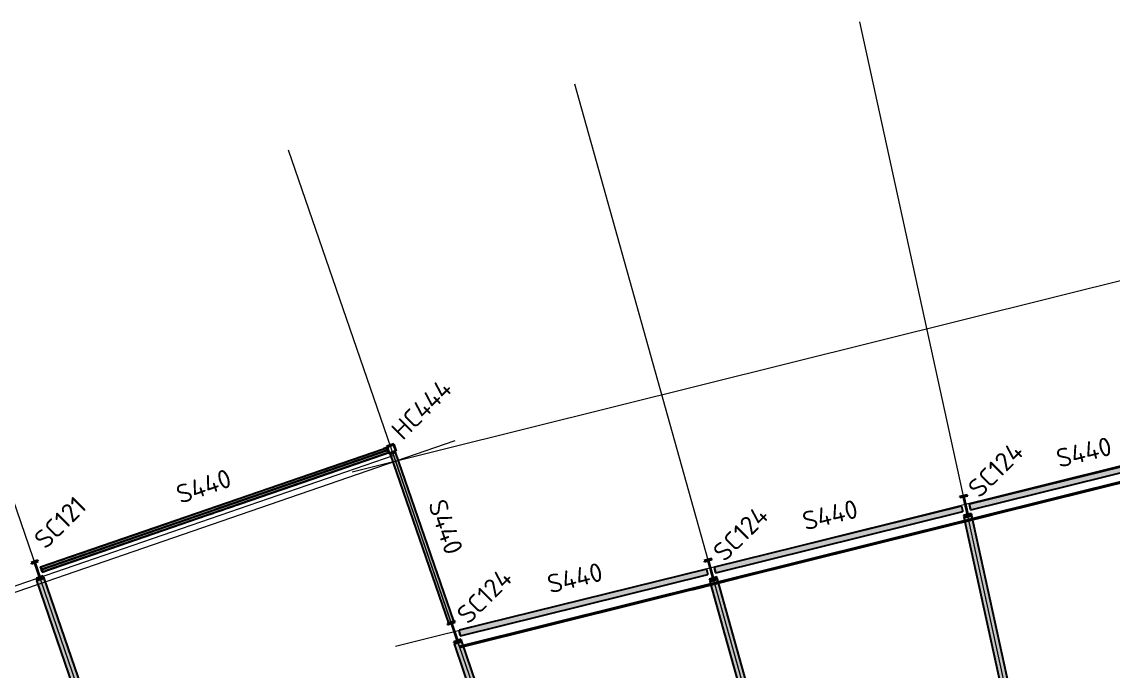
# Model space of a CAD drawing. Header units: millimetres. Extents: x 665 to 191693, y 5858 to 4040956.
# Drawn here: x 131713 to 160881, y 3988103 to 4005451 of the extents above; entities that cross this region are included whole.
import ezdxf

# ---------------------------------------------------------------- set-up
doc = ezdxf.new("R2010")
doc.units = ezdxf.units.MM
doc.linetypes.add('Dash', pattern=[7, 5, -2])
for name, color, linetype, lineweight in [('A-270-M_ROOF', 132, 'Continuous', 13), ('S-280-A_COLUMN', 171, 'Continuous', 18), ('S-280-A_STRUCT_FRAME', 2, 'Continuous', 18), ('S-280-M_COLUMN', 52, 'Continuous', 13), ('S-280-M_STRUCT_FRAME', 12, 'Continuous', 13), ('Z-030-M_GRID', 191, 'Continuous', 13)]:
    doc.layers.add(name, color=color, linetype=linetype, lineweight=lineweight)
doc.styles.add('ISOCPEUR_3', font='isocpeur.ttf', dxfattribs={"height": 500})

# ---------------------------------------------------------------- blocks, each defined once
blk = doc.blocks.new('25021-APA-ZZ-ZZ-M3-AR-000001_V3_rvt-2-S6_001 - LOWER ROOF FRAMING - PART 2')
at = {"layer": 'A-270-M_ROOF', "color": 253, "lineweight": 5}
for p, q in [((-2341105, 3993863), (-2397972, 3974281)), ((-2339351, 3988771), (-2341105, 3993863)), ((-2318920, 3993863), (-2339351, 3988771))]:
    blk.add_line(p, q, dxfattribs=at)
blk = doc.blocks.new('NRP_Column-Steel-UB - SC121 - 460UB67_1-4110092-S6_001 - LOWER ROOF FRAMING - PART 2')
at = {"layer": 'S-280-M_COLUMN', "lineweight": 35}
for p, q in [((95, 453.8), (-95, 453.8)), ((-95, 453.8), (-95, 441.1)), ((-95, 441.1), (-15.65, 441.1)), ((-4.25, 429.7), (-4.25, 24.1)), ((4.25, 24.1), (4.25, 429.7)), ((15.65, 441.1), (95, 441.1)), ((95, 441.1), (95, 453.8)), ((-15.65, 12.7), (-95, 12.7)), ((-95, 12.7), (-95, 0)), ((-95, 0), (95, 0)), ((95, 12.7), (15.65, 12.7)), ((95, 0), (95, 12.7))]:
    blk.add_line(p, q, dxfattribs=at)
for centre, start, end in [((-15.65, 429.7), 0, 90), ((-15.65, 429.7), 0, 90), ((15.65, 429.7), 90, 180), ((15.65, 429.7), 90, 180), ((-15.65, 24.1), 270, 0), ((-15.65, 24.1), 270, 0), ((15.65, 24.1), 180, 270), ((15.65, 24.1), 180, 270)]:
    blk.add_arc(centre, 11.4, start, end, dxfattribs=at)
blk = doc.blocks.new('NRP_Column-Steel-UB - SC124 - 530UB82_0-4039992-S6_001 - LOWER ROOF FRAMING - PART 2')
at = {"layer": 'S-280-M_COLUMN', "lineweight": 35}
for p, q in [((104.5, 528.2), (-104.5, 528.2)), ((-104.5, 528.2), (-104.5, 515)), ((-104.5, 515), (-18.8, 515)), ((-4.8, 501), (-4.8, 27.2)), ((4.8, 27.2), (4.8, 501)), ((18.8, 515), (104.5, 515)), ((104.5, 515), (104.5, 528.2)), ((-18.8, 13.2), (-104.5, 13.2)), ((-104.5, 13.2), (-104.5, 0)), ((-104.5, 0), (104.5, 0)), ((104.5, 13.2), (18.8, 13.2)), ((104.5, 0), (104.5, 13.2))]:
    blk.add_line(p, q, dxfattribs=at)
for centre, start, end in [((-18.8, 501), 0, 90), ((-18.8, 501), 0, 90), ((18.8, 501), 90, 180), ((18.8, 501), 90, 180), ((-18.8, 27.2), 270, 0), ((-18.8, 27.2), 270, 0), ((18.8, 27.2), 180, 270), ((18.8, 27.2), 180, 270)]:
    blk.add_arc(centre, 14, start, end, dxfattribs=at)
blk = doc.blocks.new('NRP_Column-Steel-UB - SC124 - 530UB82_0-4065242-S6_001 - LOWER ROOF FRAMING - PART 2')
at = {"layer": 'S-280-M_COLUMN', "lineweight": 35}
for p, q in [((104.5, 264.1), (-104.5, 264.1)), ((-104.5, 264.1), (-104.5, 250.9)), ((-104.5, 250.9), (-18.8, 250.9)), ((-4.8, 236.9), (-4.8, -236.9)), ((4.8, -236.9), (4.8, 236.9)), ((18.8, 250.9), (104.5, 250.9)), ((104.5, 250.9), (104.5, 264.1)), ((-18.8, -250.9), (-104.5, -250.9)), ((-104.5, -250.9), (-104.5, -264.1)), ((-104.5, -264.1), (104.5, -264.1)), ((104.5, -250.9), (18.8, -250.9)), ((104.5, -264.1), (104.5, -250.9))]:
    blk.add_line(p, q, dxfattribs=at)
for centre, start, end in [((-18.8, 236.9), 0, 90), ((-18.8, 236.9), 0, 90), ((18.8, 236.9), 90, 180), ((18.8, 236.9), 90, 180), ((-18.8, -236.9), 270, 0), ((-18.8, -236.9), 270, 0), ((18.8, -236.9), 180, 270), ((18.8, -236.9), 180, 270)]:
    blk.add_arc(centre, 14, start, end, dxfattribs=at)
blk = doc.blocks.new('NRP_Column-Steel-UB - SC124 - 530UB82_0-4039852-S6_001 - LOWER ROOF FRAMING - PART 2')
at = {"layer": 'S-280-M_COLUMN', "lineweight": 35}
for p, q in [((104.5, 264.1), (-104.5, 264.1)), ((-104.5, 264.1), (-104.5, 250.9)), ((-104.5, 250.9), (-18.8, 250.9)), ((-4.8, 236.9), (-4.8, -236.9)), ((4.8, -236.9), (4.8, 236.9)), ((18.8, 250.9), (104.5, 250.9)), ((104.5, 250.9), (104.5, 264.1)), ((-18.8, -250.9), (-104.5, -250.9)), ((-104.5, -250.9), (-104.5, -264.1)), ((-104.5, -264.1), (104.5, -264.1)), ((104.5, -250.9), (18.8, -250.9)), ((104.5, -264.1), (104.5, -250.9))]:
    blk.add_line(p, q, dxfattribs=at)
for centre, start, end in [((-18.8, 236.9), 0, 90), ((-18.8, 236.9), 0, 90), ((18.8, 236.9), 90, 180), ((18.8, 236.9), 90, 180), ((-18.8, -236.9), 270, 0), ((-18.8, -236.9), 270, 0), ((18.8, -236.9), 180, 270), ((18.8, -236.9), 180, 270)]:
    blk.add_arc(centre, 14, start, end, dxfattribs=at)
blk = doc.blocks.new('NRP_Column-Steel-SHS - HC444 - 200x200x6_0SHS-4070561-S6_001 - LOWER ROOF FRAMING - PART 2')
at = {"layer": 'S-280-M_COLUMN', "lineweight": 35}
for p, q in [((100, 100), (-100, 100)), ((-100, 100), (-100, -100)), ((-94, -94), (-94, 94)), ((-94, 94), (94, 94)), ((94, 94), (94, -94)), ((100, -100), (100, 100)), ((-100, -100), (100, -100)), ((94, -94), (-94, -94))]:
    blk.add_line(p, q, dxfattribs=at)
blk = doc.blocks.new('NRP_Framing-Steel-Purlin Z - G914 - EZ250-15-4087536-S6_001 - LOWER ROOF FRAMING - PART 2')
at = {"layer": 'S-280-M_STRUCT_FRAME', "color": 150, "lineweight": 35}
for p, q in [((-2339356, 3988741), (-2331949, 3990587)), ((-2331949, 3990587), (-2331852, 3990611))]:
    blk.add_line(p, q, dxfattribs=at)
blk = doc.blocks.new('NRP_Framing-Steel-Purlin Z - G914 - EZ250-15-4087887-S6_001 - LOWER ROOF FRAMING - PART 2')
at = {"layer": 'S-280-M_STRUCT_FRAME', "color": 150, "lineweight": 35}
for p, q in [((-2325059, 3992304), (-2318916, 3993835)), ((-2326321, 3991990), (-2325157, 3992280)), ((-2326418, 3991966), (-2326321, 3991990))]:
    blk.add_line(p, q, dxfattribs=at)
blk = doc.blocks.new('NRP_Framing-Steel-Purlin Z - G914 - EZ250-15-4087888-S6_001 - LOWER ROOF FRAMING - PART 2')
at = {"layer": 'S-280-M_STRUCT_FRAME', "color": 150, "lineweight": 35}
for p, q in [((-2331852, 3990611), (-2325156, 3992280)), ((-2325156, 3992280), (-2325059, 3992304)), ((-2333113, 3990297), (-2331949, 3990587)), ((-2333210, 3990273), (-2333113, 3990297))]:
    blk.add_line(p, q, dxfattribs=at)
blk = doc.blocks.new('NRP_Framing-Steel-SHS - S440 - 150x150x5_0SHS-3901658-S6_001 - LOWER ROOF FRAMING - PART 2')
at = {"layer": 'S-280-M_STRUCT_FRAME', "linetype": 'Dash', "lineweight": 25}
for p, q in [((4798, 70), (-4887, 70)), ((4892, 70), (4798, 70)), ((-4798, -70), (-4887, -70)), ((4892, -70), (-4798, -70))]:
    blk.add_line(p, q, dxfattribs=at)
blk = doc.blocks.new('NRP_Framing-Steel-SHS - S440 - 150x150x5_0SHS-3904750-S6_001 - LOWER ROOF FRAMING - PART 2')
at = {"layer": 'S-280-M_STRUCT_FRAME', "linetype": 'Dash', "lineweight": 25}
for points in [[(-2339322, 3989048), (-2332707, 3990681), (-2332743, 3990827), (-2339358, 3989194)], [(-2339357, 3989189), (-2339357, 3989189), (-2339324, 3989053), (-2339323, 3989053)]]:
    blk.add_hatch(color=256, dxfattribs=at).paths.add_polyline_path(points)
at = {"layer": 'S-280-M_STRUCT_FRAME', "lineweight": 25}
for p, q in [((-2332743, 3990827), (-2339358, 3989194)), ((-2332743, 3990827), (-2332707, 3990681)), ((-2339322, 3989048), (-2332707, 3990681)), ((-2339358, 3989194), (-2339358, 3989194)), ((-2339358, 3989194), (-2339357, 3989189)), ((-2339322, 3989048), (-2339358, 3989194)), ((-2339324, 3989053), (-2339357, 3989189)), ((-2339357, 3989189), (-2339357, 3989189)), ((-2339324, 3989053), (-2339322, 3989048)), ((-2339323, 3989053), (-2339324, 3989053)), ((-2339322, 3989048), (-2339322, 3989048))]:
    blk.add_line(p, q, dxfattribs=at)
at = {"layer": 'S-280-M_STRUCT_FRAME', "linetype": 'Dash', "lineweight": 25}
for p, q in [((-2339358, 3989194), (-2339358, 3989194)), ((-2339322, 3989048), (-2339322, 3989048))]:
    blk.add_line(p, q, dxfattribs=at)
blk = doc.blocks.new('NRP_Framing-Steel-SHS - S440 - 150x150x5_0SHS-4039853-S6_001 - LOWER ROOF FRAMING - PART 2')
at = {"layer": 'S-280-M_STRUCT_FRAME', "linetype": 'Dash', "lineweight": 25}
for points in [[(-2325683, 3992416), (-2319137, 3994032), (-2319173, 3994177), (-2325719, 3992561)], [(-2325718, 3992556), (-2325718, 3992556), (-2325685, 3992420), (-2325684, 3992420)]]:
    blk.add_hatch(color=256, dxfattribs=at).paths.add_polyline_path(points)
at = {"layer": 'S-280-M_STRUCT_FRAME', "lineweight": 25}
for p, q in [((-2319173, 3994177), (-2325719, 3992561)), ((-2325683, 3992416), (-2319137, 3994032)), ((-2319173, 3994177), (-2319137, 3994032)), ((-2325719, 3992561), (-2325720, 3992561)), ((-2325720, 3992561), (-2325718, 3992556)), ((-2325683, 3992416), (-2325719, 3992561)), ((-2325685, 3992420), (-2325718, 3992556)), ((-2325718, 3992556), (-2325718, 3992556)), ((-2325685, 3992420), (-2325684, 3992415)), ((-2325684, 3992420), (-2325685, 3992420)), ((-2325684, 3992415), (-2325683, 3992416))]:
    blk.add_line(p, q, dxfattribs=at)
at = {"layer": 'S-280-M_STRUCT_FRAME', "linetype": 'Dash', "lineweight": 25}
for p, q in [((-2325720, 3992561), (-2325719, 3992561)), ((-2325684, 3992415), (-2325683, 3992416))]:
    blk.add_line(p, q, dxfattribs=at)
blk = doc.blocks.new('NRP_Framing-Steel-SHS - S440 - 150x150x5_0SHS-4065243-S6_001 - LOWER ROOF FRAMING - PART 2')
at = {"layer": 'S-280-M_STRUCT_FRAME', "linetype": 'Dash', "lineweight": 25}
for points in [[(-2325927, 3992510), (-2332534, 3990878), (-2332498, 3990733), (-2325891, 3992364)], [(-2332533, 3990874), (-2332534, 3990873), (-2332500, 3990738), (-2332500, 3990738)]]:
    blk.add_hatch(color=256, dxfattribs=at).paths.add_polyline_path(points)
at = {"layer": 'S-280-M_STRUCT_FRAME', "lineweight": 25}
for p, q in [((-2325927, 3992510), (-2332534, 3990878)), ((-2325927, 3992510), (-2325891, 3992364)), ((-2332498, 3990733), (-2325891, 3992364)), ((-2332534, 3990878), (-2332535, 3990878)), ((-2332535, 3990878), (-2332534, 3990873)), ((-2332498, 3990733), (-2332534, 3990878)), ((-2332534, 3990873), (-2332533, 3990874)), ((-2332500, 3990738), (-2332534, 3990873)), ((-2332500, 3990738), (-2332499, 3990733)), ((-2332500, 3990738), (-2332500, 3990738)), ((-2332499, 3990733), (-2332498, 3990733))]:
    blk.add_line(p, q, dxfattribs=at)
at = {"layer": 'S-280-M_STRUCT_FRAME', "linetype": 'Dash', "lineweight": 25}
for p, q in [((-2332535, 3990878), (-2332534, 3990878)), ((-2332499, 3990733), (-2332498, 3990733))]:
    blk.add_line(p, q, dxfattribs=at)
blk = doc.blocks.new('NRP_Framing-Steel-EA - WB725 - 75x75x8EA-3966838-S6_001 - LOWER ROOF FRAMING - PART 2')
at = {"layer": 'S-280-M_STRUCT_FRAME', "linetype": 'Dash', "lineweight": 25}
for points in [[(-2350519, 3990828), (-2341359, 3993982), (-2341381, 3994045), (-2350541, 3990891), (-2350520, 3990829)], [(-2350491, 3990829), (-2341272, 3994005), (-2341274, 3994011), (-2350494, 3990837)], [(-2350520, 3990819), (-2350491, 3990829), (-2350494, 3990837), (-2350519, 3990828), (-2350541, 3990891), (-2350544, 3990890)]]:
    blk.add_hatch(color=256, dxfattribs=at).paths.add_polyline_path(points)
at = {"layer": 'S-280-M_STRUCT_FRAME', "lineweight": 25}
for p, q in [((-2350541, 3990891), (-2341381, 3994045)), ((-2350494, 3990837), (-2341274, 3994011)), ((-2341274, 3994011), (-2341271, 3994004)), ((-2350491, 3990829), (-2345893, 3992412)), ((-2350541, 3990891), (-2350544, 3990890)), ((-2350544, 3990890), (-2350520, 3990819)), ((-2350519, 3990828), (-2350541, 3990891)), ((-2350520, 3990819), (-2350491, 3990829)), ((-2350494, 3990837), (-2350519, 3990828)), ((-2350491, 3990829), (-2350494, 3990837))]:
    blk.add_line(p, q, dxfattribs=at)
at = {"layer": 'S-280-M_STRUCT_FRAME', "linetype": 'Dash', "lineweight": 25}
blk.add_line((-2341322, 3994066), (-2341300, 3994002), dxfattribs=at)
blk = doc.blocks.new('NRP_Framing-Steel-EA - WB725 - 75x75x8EA-3967728-S6_001 - LOWER ROOF FRAMING - PART 2')
at = {"layer": 'S-280-M_STRUCT_FRAME', "linetype": 'Dash', "lineweight": 25}
for points in [[(-2350517, 3990812), (-2341297, 3993986), (-2341300, 3993994), (-2350519, 3990818)], [(-2350405, 3990779), (-2341250, 3993932), (-2341272, 3993995), (-2350427, 3990843), (-2350417, 3990812)], [(-2341250, 3993932), (-2341247, 3993933), (-2341271, 3994004), (-2341300, 3993994), (-2341297, 3993986), (-2341272, 3993995)]]:
    blk.add_hatch(color=256, dxfattribs=at).paths.add_polyline_path(points)
at = {"layer": 'S-280-M_STRUCT_FRAME', "lineweight": 25}
for p, q in [((-2341297, 3993986), (-2350517, 3990812)), ((-2341300, 3993994), (-2345893, 3992412)), ((-2341271, 3994004), (-2341300, 3993994)), ((-2341300, 3993994), (-2341297, 3993986)), ((-2341297, 3993986), (-2341272, 3993995)), ((-2341272, 3993995), (-2341250, 3993932)), ((-2341247, 3993933), (-2341271, 3994004)), ((-2341250, 3993932), (-2350405, 3990779)), ((-2341250, 3993932), (-2341247, 3993933)), ((-2350517, 3990812), (-2350520, 3990819))]:
    blk.add_line(p, q, dxfattribs=at)
at = {"layer": 'S-280-M_STRUCT_FRAME', "linetype": 'Dash', "lineweight": 25}
blk.add_line((-2350470, 3990757), (-2350491, 3990820), dxfattribs=at)

msp = doc.modelspace()

# ---------------------------------------------------------------- hatches: boundary and pattern name
at = {"layer": 'S-280-M_STRUCT_FRAME', "lineweight": 5}
h = msp.add_hatch(color=256, dxfattribs=at)
h.paths.add_polyline_path([(132263, 3990749), (132352, 3990779), (132330, 3990843), (132241, 3990812)])
h.paths.add_polyline_path([(141398, 3993982), (141482, 3994011), (141460, 3994074), (141376, 3994045), (141394, 3993994)])
at = {"layer": 'S-280-M_STRUCT_FRAME'}
h = msp.add_hatch(color=256, dxfattribs=at)
h.paths.add_polyline_path([(141560, 3993902), (141702, 3993950), (141699, 3993958), (141557, 3993909)])
h.paths.add_polyline_path([(141565, 3993903), (141562, 3993910), (141695, 3993956), (141697, 3993949)])
at = {"layer": 'S-280-M_STRUCT_FRAME', "lineweight": 5}
for points in [[(141560, 3993902), (143114, 3989388), (143256, 3989437), (141702, 3993950)], [(141565, 3993903), (141696, 3993950), (141695, 3993956), (141563, 3993909)], [(156901, 3992206), (156998, 3992229), (156993, 3992252), (156896, 3992231)], [(159267, 3981385), (159471, 3981429), (157105, 3992250), (156901, 3992205), (158446, 3985140)], [(157008, 3992229), (157105, 3992252), (157100, 3992276), (157003, 3992252), (157003, 3992250)], [(132116, 3990523), (132210, 3990556), (132201, 3990581), (132107, 3990548)], [(136102, 3978946), (136300, 3979014), (132314, 3990591), (132116, 3990523), (134431, 3983800)], [(132219, 3990559), (132313, 3990591), (132305, 3990616), (132211, 3990584), (132212, 3990581)], [(150106, 3990502), (150202, 3990529), (150195, 3990554), (150099, 3990527)], [(152856, 3980697), (153057, 3980753), (150307, 3990558), (150106, 3990501), (151610, 3985140)], [(150211, 3990532), (150307, 3990559), (150300, 3990584), (150204, 3990557), (150205, 3990554)], [(143275, 3988830), (143369, 3988862), (143361, 3988887), (143267, 3988854)], [(146316, 3979998), (146514, 3980066), (143473, 3988897), (143275, 3988829), (144546, 3985140)], [(143379, 3988865), (143473, 3988898), (143464, 3988922), (143370, 3988890), (143371, 3988887)]]:
    msp.add_hatch(color=256, dxfattribs=at).paths.add_polyline_path(points)
at = {"layer": 'S-280-M_STRUCT_FRAME'}
h = msp.add_hatch(color=256, dxfattribs=at)
h.paths.add_polyline_path([(157008, 3992229), (157002, 3992254), (156993, 3992252), (156999, 3992227)])
h.paths.add_polyline_path([(157105, 3992250), (157105, 3992250), (157008, 3992229)])
h = msp.add_hatch(color=256, dxfattribs=at)
h.paths.add_polyline_path([(132219, 3990559), (132211, 3990584), (132201, 3990581), (132210, 3990556)])
h.paths.add_polyline_path([(132314, 3990591), (132313, 3990591), (132219, 3990559)])
h = msp.add_hatch(color=256, dxfattribs=at)
h.paths.add_polyline_path([(150211, 3990532), (150204, 3990557), (150195, 3990554), (150202, 3990529)])
h.paths.add_polyline_path([(150307, 3990558), (150307, 3990559), (150211, 3990532)])
h = msp.add_hatch(color=256, dxfattribs=at)
h.paths.add_polyline_path([(143379, 3988865), (143370, 3988890), (143361, 3988887), (143369, 3988862)])
h.paths.add_polyline_path([(143473, 3988897), (143473, 3988898), (143379, 3988865)])

# ---------------------------------------------------------------- linework, layer by layer
at = {"layer": 'S-280-M_STRUCT_FRAME', "lineweight": 25}
for p, q in [((141460, 3994074), (141376, 3994045)), ((141460, 3994074), (141482, 3994011)), ((141699, 3993958), (141557, 3993909)), ((141702, 3993950), (141699, 3993958)), ((141557, 3993909), (141560, 3993902)), ((141560, 3993902), (141702, 3993950)), ((141560, 3993902), (143114, 3989388)), ((141562, 3993910), (141695, 3993956)), ((141565, 3993903), (141562, 3993910)), ((141697, 3993949), (141565, 3993903)), ((141695, 3993956), (141697, 3993949)), ((143256, 3989437), (141702, 3993950)), ((157100, 3992276), (156895, 3992232)), ((156895, 3992232), (156896, 3992231)), ((156896, 3992231), (156993, 3992252)), ((156896, 3992231), (156901, 3992206)), ((156901, 3992205), (157105, 3992250)), ((156999, 3992227), (156901, 3992206)), ((156993, 3992252), (156999, 3992227)), ((157002, 3992254), (157100, 3992276)), ((157008, 3992229), (157002, 3992254)), ((157105, 3992250), (157008, 3992229)), ((157100, 3992276), (157100, 3992276)), ((157105, 3992250), (157100, 3992276)), ((157105, 3992250), (157105, 3992250)), ((159471, 3981429), (157105, 3992250)), ((156901, 3992206), (156901, 3992205)), ((159267, 3981385), (156901, 3992205)), ((132263, 3990749), (132241, 3990812)), ((132263, 3990749), (132352, 3990779)), ((132305, 3990617), (132107, 3990549)), ((132107, 3990548), (132201, 3990581)), ((132107, 3990549), (132107, 3990548)), ((132107, 3990548), (132116, 3990523)), ((132116, 3990523), (132314, 3990591)), ((132210, 3990556), (132116, 3990523)), ((132116, 3990523), (132116, 3990523)), ((136102, 3978946), (132116, 3990523)), ((132201, 3990581), (132210, 3990556)), ((132211, 3990584), (132305, 3990616)), ((132219, 3990559), (132211, 3990584)), ((132313, 3990591), (132219, 3990559)), ((132305, 3990616), (132305, 3990617)), ((132313, 3990591), (132305, 3990616)), ((132314, 3990591), (132313, 3990591)), ((136300, 3979014), (132314, 3990591)), ((150300, 3990584), (150098, 3990528)), ((150098, 3990528), (150099, 3990527)), ((150099, 3990527), (150195, 3990554)), ((150099, 3990527), (150106, 3990502)), ((150106, 3990501), (150307, 3990558)), ((150202, 3990529), (150106, 3990502)), ((150106, 3990502), (150106, 3990501)), ((152856, 3980697), (150106, 3990501)), ((150195, 3990554), (150202, 3990529)), ((150204, 3990557), (150300, 3990584)), ((150211, 3990532), (150204, 3990557)), ((150307, 3990559), (150211, 3990532)), ((150300, 3990584), (150300, 3990584)), ((150307, 3990559), (150300, 3990584)), ((150307, 3990558), (150307, 3990559)), ((153057, 3980753), (150307, 3990558)), ((143256, 3989437), (143114, 3989388)), ((143464, 3988923), (143266, 3988855)), ((143266, 3988855), (143267, 3988854)), ((143267, 3988854), (143361, 3988887)), ((143267, 3988854), (143275, 3988830)), ((143275, 3988829), (143473, 3988897)), ((143369, 3988862), (143275, 3988830)), ((143275, 3988830), (143275, 3988829)), ((146316, 3979998), (143275, 3988829)), ((143361, 3988887), (143369, 3988862)), ((143370, 3988890), (143464, 3988922)), ((143379, 3988865), (143370, 3988890)), ((143473, 3988898), (143379, 3988865)), ((143464, 3988922), (143464, 3988923)), ((143473, 3988898), (143464, 3988922)), ((143473, 3988897), (143473, 3988898)), ((146514, 3980066), (143473, 3988897))]:
    msp.add_line(p, q, dxfattribs=at)
at = {"layer": 'S-280-M_STRUCT_FRAME', "linetype": 'Dash', "lineweight": 25}
for p, q in [((141482, 3994011), (141509, 3993932)), ((141507, 3993932), (141509, 3993932)), ((141565, 3993903), (141565, 3993903)), ((141697, 3993949), (141697, 3993949)), ((157008, 3992229), (157008, 3992229)), ((132216, 3990891), (132214, 3990890)), ((132241, 3990812), (132214, 3990890)), ((132219, 3990559), (132219, 3990559)), ((150211, 3990532), (150211, 3990532)), ((143379, 3988865), (143379, 3988865))]:
    msp.add_line(p, q, dxfattribs=at)
at = {"layer": 'Z-030-M_GRID'}
for p, q in [((162650, 3966404), (154112, 4005451)), ((156867, 3966781), (146489, 4003784)), ((151034, 3966618), (138844, 4002020)), ((163033, 3999024), (140543, 3993419)), ((140443, 3966662), (129388, 3998765)), ((175846, 3997268), (141704, 3988759)), ((143290, 3994255), (82517, 3973329))]:
    msp.add_line(p, q, dxfattribs=at)

# ---------------------------------------------------------------- block references
at = {"lineweight": 5}
msp.add_blockref('25021-APA-ZZ-ZZ-M3-AR-000001_V3_rvt-2-S6_001 - LOWER ROOF FRAMING - PART 2', (2482757, 0), dxfattribs=at)
at = {"layer": 'S-280-M_COLUMN', "lineweight": 35}
for name, p, rotation in [('NRP_Column-Steel-SHS - HC444 - 200x200x6_0SHS-4070561-S6_001 - LOWER ROOF FRAMING - PART 2', (141592, 3994040), 19.00040712021459), ('NRP_Column-Steel-UB - SC124 - 530UB82_0-4039852-S6_001 - LOWER ROOF FRAMING - PART 2', (156938, 3992525), 12.33440712063964), ('NRP_Column-Steel-UB - SC121 - 460UB67_1-4110092-S6_001 - LOWER ROOF FRAMING - PART 2', (132201, 3990595), 19.00040712021459), ('NRP_Column-Steel-UB - SC124 - 530UB82_0-4065242-S6_001 - LOWER ROOF FRAMING - PART 2', (150124, 3990823), 15.66740712021306), ('NRP_Column-Steel-UB - SC124 - 530UB82_0-4039992-S6_001 - LOWER ROOF FRAMING - PART 2', (143361, 3988901), 19.00040712021459)]:
    msp.add_blockref(name, p, dxfattribs=dict(at, rotation=rotation))
at = {"layer": 'S-280-M_STRUCT_FRAME', "linetype": 'Dash', "lineweight": 25}
for name in ['NRP_Framing-Steel-EA - WB725 - 75x75x8EA-3966838-S6_001 - LOWER ROOF FRAMING - PART 2', 'NRP_Framing-Steel-EA - WB725 - 75x75x8EA-3967728-S6_001 - LOWER ROOF FRAMING - PART 2', 'NRP_Framing-Steel-SHS - S440 - 150x150x5_0SHS-4039853-S6_001 - LOWER ROOF FRAMING - PART 2', 'NRP_Framing-Steel-SHS - S440 - 150x150x5_0SHS-4065243-S6_001 - LOWER ROOF FRAMING - PART 2', 'NRP_Framing-Steel-SHS - S440 - 150x150x5_0SHS-3904750-S6_001 - LOWER ROOF FRAMING - PART 2']:
    msp.add_blockref(name, (2482757, 0), dxfattribs=at)
at = {"layer": 'S-280-M_STRUCT_FRAME', "linetype": 'Dash', "lineweight": 25, "rotation": 199.000407124422}
msp.add_blockref('NRP_Framing-Steel-SHS - S440 - 150x150x5_0SHS-3901658-S6_001 - LOWER ROOF FRAMING - PART 2', (136864, 3992412), dxfattribs=at)
at = {"layer": 'S-280-M_STRUCT_FRAME', "color": 150, "lineweight": 35}
for name in ['NRP_Framing-Steel-Purlin Z - G914 - EZ250-15-4087887-S6_001 - LOWER ROOF FRAMING - PART 2', 'NRP_Framing-Steel-Purlin Z - G914 - EZ250-15-4087888-S6_001 - LOWER ROOF FRAMING - PART 2', 'NRP_Framing-Steel-Purlin Z - G914 - EZ250-15-4087536-S6_001 - LOWER ROOF FRAMING - PART 2']:
    msp.add_blockref(name, (2482757, 0), dxfattribs=at)

# ---------------------------------------------------------------- texts
at = {"layer": 'S-280-A_COLUMN', "lineweight": 13, "char_height": 500, "attachment_point": 1, "rotation": 45, "style": 'ISOCPEUR_3'}
for s, insert, width in [('HC444', (141542, 3994601), 2356.96), ('SC124', (156954, 3993052), 2132.49), ('SC121', (131994, 3991687), 1956.12), ('SC124', (150140, 3991350), 2132.49), ('SC124', (143291, 3989678), 2132.49)]:
    msp.add_mtext(s, dxfattribs=dict(at, insert=insert, width=width))
at = {"layer": 'S-280-A_STRUCT_FRAME', "lineweight": 13, "char_height": 500, "width": 1875.95, "attachment_point": 1, "style": 'ISOCPEUR_3'}
for insert, rotation in [((159317, 3994017), 13.8687), ((135789, 3993038), 19.0004), ((143035, 3992742), 289.0004), ((152532, 3992342), 13.8687), ((145712, 3990658), 13.8687)]:
    msp.add_mtext('S440', dxfattribs=dict(at, insert=insert, rotation=rotation))

doc.saveas('drawing.dxf')
